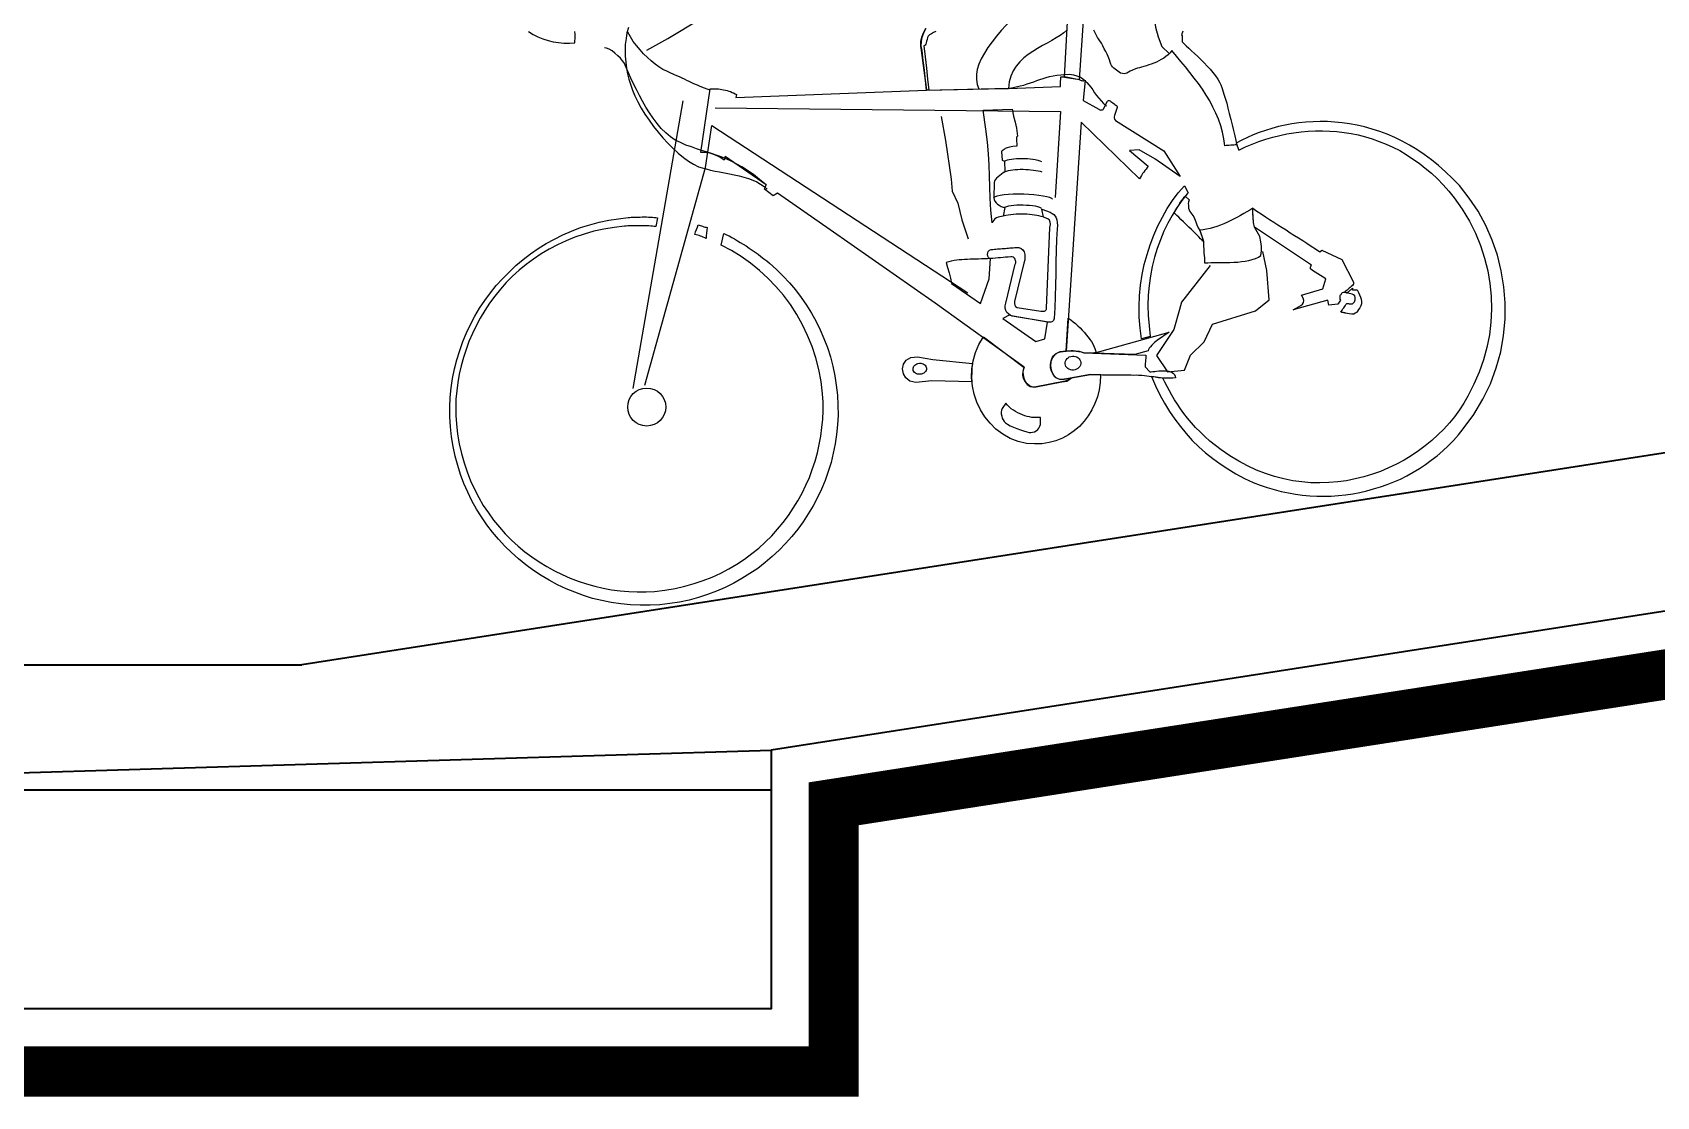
# Model space of a CAD drawing. Header units: millimetres. Extents: x 525387 to 527545, y 2235066 to 2235448.
# Drawn here: x 525760.048 to 525762.643, y 2235228.31 to 2235230.011 of the extents above; entities that cross this region are included whole.
import ezdxf

# ---------------------------------------------------------------- set-up
doc = ezdxf.new("R2010")
doc.units = ezdxf.units.MM
doc.layers.add('muebles', color=2, linetype='Continuous')
doc.layers.add('muro', color=5, linetype='Continuous', lineweight=35)

# ---------------------------------------------------------------- blocks, each defined once
blk = doc.blocks.new('ciclistas (2)')
for p, q in [((-6.4836, -4.5701), (-6.4271, -4.547)), ((-6.5197, -4.583), (-6.4836, -4.5701)), ((-6.4757, -4.6723), (-6.6263, -5.1141)), ((-6.4263, -4.6916), (-5.8821, -4.7835)), ((-6.4567, -4.7831), (-6.4361, -4.7182)), ((-6.4361, -4.7182), (-6.0739, -5.0465)), ((-6.0719, -4.7614), (-6.071, -4.8005)), ((-6.6066, -5.1117), (-6.4567, -4.7831)), ((-6.071, -4.8005), (-6.0718, -4.863)), ((-5.8821, -4.7835), (-5.9118, -4.918)), ((-6.0718, -4.863), (-6.0733, -4.8824)), ((-6.0733, -4.8824), (-6.067, -4.9024)), ((-6.067, -4.9024), (-6.0651, -4.9299)), ((-6.0651, -4.9299), (-6.0597, -4.9616)), ((-5.5961, -5.0864), (-5.5977, -5.0551)), ((-5.6844, -5.0642), (-5.739, -5.1147)), ((-5.5996, -5.1331), (-5.5961, -5.0864)), ((-5.7438, -5.1261), (-5.7578, -5.1563)), ((-5.739, -5.1147), (-5.7438, -5.1261)), ((-5.6241, -5.1468), (-5.5996, -5.1331)), ((-5.7578, -5.1563), (-5.7918, -5.1928)), ((-5.7129, -5.1831), (-5.6953, -5.1571)), ((-5.6953, -5.1571), (-5.6241, -5.1468)), ((-5.7377, -5.2008), (-5.7129, -5.1831)), ((-5.7918, -5.1928), (-5.7783, -5.2212)), ((-5.7511, -5.2232), (-5.7377, -5.2008)), ((-5.7783, -5.2212), (-5.7511, -5.2232))]:
    blk.add_line(p, q)
at = {"linetype": 'Continuous'}
for points in [[(-6.7019, -4.5243), (-6.6953, -4.5301), (-6.6885, -4.5349), (-6.6812, -4.5395), (-6.6733, -4.5432), (-6.6654, -4.5465), (-6.6572, -4.5492), (-6.6488, -4.5513), (-6.6402, -4.5527), (-6.6314, -4.5536), (-6.6298, -4.5444), (-6.6287, -4.5399), (-6.6289, -4.5356)], [(-5.6692, -4.6874), (-5.6718, -4.6925), (-5.6714, -4.6944), (-5.6714, -4.6968), (-5.6718, -4.6999), (-5.6729, -4.7041), (-5.6703, -4.7072), (-5.6672, -4.711), (-5.6637, -4.7154), (-5.66, -4.7202), (-5.656, -4.7253), (-5.6517, -4.7309), (-5.6475, -4.7365), (-5.6432, -4.7423), (-5.6393, -4.7484), (-5.6354, -4.7542), (-5.6318, -4.7602), (-5.6287, -4.766), (-5.6257, -4.7715), (-5.6237, -4.7767), (-5.6222, -4.7816), (-5.6213, -4.7859), (-5.6202, -4.793), (-5.6197, -4.7968), (-5.6191, -4.8017), (-5.6177, -4.8116), (-5.6169, -4.8201), (-5.6162, -4.829), (-5.6154, -4.8384), (-5.6147, -4.8476), (-5.6139, -4.8567), (-5.6132, -4.8654), (-5.6125, -4.8731), (-5.6121, -4.8801), (-5.6147, -4.8799), (-5.6171, -4.88), (-5.6195, -4.8796), (-5.6219, -4.8794), (-5.6243, -4.8792), (-5.6266, -4.8788), (-5.629, -4.8788), (-5.6314, -4.8787), (-5.6311, -4.8677), (-5.6317, -4.8566), (-5.6328, -4.846), (-5.6346, -4.8353), (-5.6372, -4.8248), (-5.6405, -4.8145), (-5.644, -4.8041), (-5.648, -4.794), (-5.6525, -4.7838), (-5.6575, -4.7739), (-5.6628, -4.7641), (-5.668, -4.7541), (-5.6738, -4.7444), (-5.6795, -4.7346), (-5.6853, -4.725), (-5.691, -4.7152), (-5.6943, -4.7183), (-5.6981, -4.7209), (-5.7019, -4.723), (-5.7059, -4.7251), (-5.7101, -4.7267), (-5.7143, -4.7283), (-5.7184, -4.7295), (-5.7228, -4.7306), (-5.727, -4.7315), (-5.7311, -4.7321), (-5.7352, -4.7328), (-5.7391, -4.7332), (-5.743, -4.7338), (-5.7466, -4.7341), (-5.7497, -4.7345), (-5.7529, -4.735), (-5.758, -4.7361), (-5.7619, -4.7372), (-5.7651, -4.7384), (-5.7676, -4.7394), (-5.7698, -4.74), (-5.7722, -4.7398), (-5.7748, -4.7391), (-5.778, -4.7377), (-5.7834, -4.7322), (-5.7869, -4.7286), (-5.7891, -4.7258), (-5.7901, -4.7236), (-5.7909, -4.7211), (-5.7914, -4.7182), (-5.7918, -4.7143), (-5.7931, -4.7085), (-5.7942, -4.7046), (-5.7958, -4.7001), (-5.7974, -4.6955), (-5.7989, -4.6905), (-5.8005, -4.6859), (-5.8021, -4.6817), (-5.8037, -4.6782), (-5.805, -4.6759), (-5.8076, -4.669), (-5.8091, -4.6636)], [(-5.6334, -4.4698), (-5.6406, -4.4827), (-5.6483, -4.4958), (-5.656, -4.5093), (-5.6638, -4.5231), (-5.6715, -4.5372), (-5.6789, -4.5515), (-5.686, -4.5663), (-5.6924, -4.5811), (-5.6981, -4.596), (-5.7028, -4.6115), (-5.7066, -4.6268), (-5.7095, -4.6424), (-5.7109, -4.6581), (-5.7109, -4.6739), (-5.7092, -4.6899), (-5.7059, -4.706), (-5.6959, -4.7197)], [(-6.5431, -4.543), (-6.5469, -4.5511), (-6.5497, -4.5598), (-6.5523, -4.5689), (-6.5539, -4.5781), (-6.5554, -4.5874), (-6.5561, -4.5969), (-6.5563, -4.6063), (-6.5563, -4.6156), (-6.5555, -4.6245), (-6.5542, -4.633), (-6.5526, -4.6425), (-6.5499, -4.6523), (-6.5469, -4.6626), (-6.5431, -4.6732), (-6.5387, -4.6838), (-6.5337, -4.6945), (-6.5283, -4.7052), (-6.5224, -4.7157), (-6.5162, -4.7258), (-6.5097, -4.7356), (-6.503, -4.745), (-6.496, -4.7537), (-6.4889, -4.7616), (-6.4818, -4.7689), (-6.4746, -4.775), (-6.4673, -4.7803), (-6.4618, -4.7831), (-6.4557, -4.7857), (-6.4492, -4.7884), (-6.4422, -4.7911), (-6.4353, -4.7937), (-6.4278, -4.7962), (-6.4203, -4.7989), (-6.4129, -4.8019), (-6.4056, -4.8048), (-6.3985, -4.808), (-6.3915, -4.8114), (-6.3851, -4.815), (-6.3791, -4.8188), (-6.3737, -4.8231), (-6.3688, -4.8278), (-6.3648, -4.8326)], [(-6.0883, -4.7166), (-6.0876, -4.7006), (-6.0871, -4.6846), (-6.0866, -4.6686), (-6.0861, -4.6526), (-6.0863, -4.6454), (-6.085, -4.6382), (-6.0824, -4.6315), (-6.0785, -4.6248), (-6.0737, -4.6185)], [(-5.8517, -4.6566), (-5.857, -4.6603), (-5.8635, -4.6634), (-5.8704, -4.6662), (-5.8779, -4.6692), (-5.886, -4.672), (-5.8941, -4.675), (-5.9025, -4.6782), (-5.9107, -4.6816), (-5.9189, -4.6853), (-5.9266, -4.6898), (-5.934, -4.695), (-5.9406, -4.7007), (-5.9467, -4.7074), (-5.9516, -4.7152), (-5.9556, -4.724), (-5.9583, -4.7341), (-6.0883, -4.7166)], [(-6.0878, -4.716), (-6.0873, -4.7002), (-6.0866, -4.6844), (-6.0859, -4.6686), (-6.0854, -4.6526), (-6.0856, -4.6454), (-6.0843, -4.6383), (-6.0819, -4.6315), (-6.078, -4.6249), (-6.0732, -4.6185)], [(-6.0591, -4.6258), (-6.0626, -4.627), (-6.0663, -4.6284), (-6.07, -4.6298), (-6.072, -4.6313), (-6.0736, -4.6336), (-6.0748, -4.6362), (-6.0759, -4.6387), (-6.0769, -4.6413), (-6.078, -4.6433), (-6.0793, -4.6449), (-6.0813, -4.6455), (-6.0821, -4.6634), (-6.083, -4.6813), (-6.0839, -4.6992), (-6.0847, -4.7171), (-6.0854, -4.7169), (-6.0861, -4.7166), (-6.0871, -4.716), (-6.0878, -4.716)], [(-6.4299, -4.6621), (-6.4342, -4.6598), (-6.4382, -4.6576), (-6.4421, -4.6554), (-6.4455, -4.6532), (-6.4487, -4.6513), (-6.4517, -4.6494), (-6.4549, -4.6472), (-6.4578, -4.6453), (-6.4608, -4.6432), (-6.464, -4.641), (-6.4674, -4.6386), (-6.4708, -4.6362), (-6.4747, -4.6337), (-6.4788, -4.631), (-6.4834, -4.6281), (-6.4884, -4.6248), (-6.4937, -4.6215), (-6.4991, -4.6175), (-6.5048, -4.6128), (-6.5101, -4.6073), (-6.5154, -4.6014), (-6.5207, -4.595), (-6.5257, -4.5882), (-6.5304, -4.5809), (-6.5349, -4.5734), (-6.5389, -4.5659), (-6.5423, -4.5579), (-6.5451, -4.55)], [(-6.3648, -4.8261), (-6.3741, -4.8156), (-6.3827, -4.8063), (-6.391, -4.7983), (-6.3991, -4.7912), (-6.407, -4.7848), (-6.4145, -4.7795), (-6.4218, -4.7746), (-6.4292, -4.7702), (-6.4365, -4.7663), (-6.4437, -4.7624), (-6.4511, -4.7587), (-6.4585, -4.7551), (-6.4659, -4.7514), (-6.4737, -4.7472), (-6.4817, -4.7428), (-6.49, -4.7376), (-6.4975, -4.7322), (-6.5042, -4.7257), (-6.5106, -4.7185), (-6.5165, -4.7104), (-6.5218, -4.7016), (-6.5268, -4.6924), (-6.5314, -4.6829), (-6.5355, -4.673), (-6.5392, -4.6629), (-6.5428, -4.6528), (-6.5461, -4.6427), (-6.5492, -4.6329), (-6.5518, -4.6234), (-6.5545, -4.6143), (-6.5567, -4.6055), (-6.559, -4.5977), (-6.5606, -4.5939), (-6.5634, -4.5894), (-6.5669, -4.5848), (-6.5709, -4.5802), (-6.5749, -4.5758), (-6.5792, -4.5724), (-6.5828, -4.57), (-6.5858, -4.569)], [(-5.8798, -4.5876), (-5.8861, -4.5917), (-5.8932, -4.5962), (-5.901, -4.6013), (-5.9093, -4.6069), (-5.9184, -4.613), (-5.9276, -4.6195), (-5.9369, -4.6262), (-5.9461, -4.6334), (-5.9555, -4.6408), (-5.9643, -4.6486), (-5.9728, -4.6563), (-5.9806, -4.6644), (-5.9876, -4.6722), (-5.994, -4.6804), (-5.9992, -4.6884), (-6.0031, -4.6965), (-6.0056, -4.7037), (-6.0069, -4.7118), (-6.0068, -4.7199), (-6.0055, -4.7274)], [(-5.8363, -4.5856), (-5.8346, -4.5821), (-5.8311, -4.5807), (-5.8271, -4.5808), (-5.8224, -4.5821), (-5.818, -4.5841), (-5.8141, -4.5866), (-5.8119, -4.5891), (-5.8113, -4.5913), (-5.8445, -4.7382), (-5.8673, -4.7297), (-5.8363, -4.5856)], [(-6.0883, -4.7164), (-6.0883, -4.7164), (-5.9656, -4.7331), (-5.9585, -4.7341), (-5.8761, -4.7442), (-5.8753, -4.7406), (-5.8745, -4.7364), (-5.8735, -4.7321), (-5.873, -4.7288), (-5.8706, -4.7292), (-5.8697, -4.7293), (-5.869, -4.7296), (-5.8673, -4.73), (-5.8444, -4.7377), (-5.8438, -4.7385), (-5.8429, -4.739), (-5.8419, -4.7395), (-5.8405, -4.7401), (-5.8394, -4.7405), (-5.8379, -4.7406), (-5.8367, -4.7404), (-5.8355, -4.7403), (-5.8434, -4.7716), (-5.8212, -4.7891), (-5.8203, -4.7898), (-5.8194, -4.7906), (-5.8185, -4.7912), (-5.8173, -4.7913), (-5.8164, -4.7913), (-5.8154, -4.7912), (-5.8144, -4.7908), (-5.8136, -4.7899), (-5.8051, -4.7788), (-5.8046, -4.7783), (-5.8038, -4.7779), (-5.8031, -4.778), (-5.8024, -4.7782), (-5.8013, -4.7791), (-5.8002, -4.7801), (-5.7988, -4.7814), (-5.7973, -4.783), (-5.7957, -4.7848), (-5.7944, -4.7861), (-5.793, -4.7871), (-5.7924, -4.7881), (-5.7917, -4.7889), (-5.7913, -4.7896), (-5.7914, -4.7904), (-5.7917, -4.7913), (-5.7978, -4.8033), (-5.7987, -4.8051), (-5.7991, -4.807), (-5.7988, -4.8092), (-5.7975, -4.8112), (-5.7287, -4.8716), (-5.7095, -4.9159), (-5.745, -4.8818), (-5.7677, -4.8638), (-5.7829, -4.8624), (-5.7573, -4.8917), (-5.7594, -4.8937), (-5.7614, -4.8957), (-5.7637, -4.8977), (-5.7658, -4.8999), (-5.7682, -4.9021), (-5.7703, -4.9046), (-5.7724, -4.9071), (-5.7742, -4.9096), (-5.852, -4.8057), (-5.9329, -5.1635), (-5.9432, -5.1629), (-5.951, -5.1652), (-5.9564, -5.1698), (-5.9597, -5.1758), (-5.9615, -5.1826), (-5.9615, -5.1893), (-5.9605, -5.1952), (-5.9584, -5.1996), (-5.9558, -5.2025), (-5.9531, -5.2046), (-5.9498, -5.206), (-5.9465, -5.2068), (-5.9432, -5.2073), (-5.9396, -5.2073), (-5.9362, -5.2073), (-5.9326, -5.2073), (-5.9334, -5.208), (-5.9344, -5.2087), (-5.9354, -5.2093), (-5.9364, -5.2097), (-5.9376, -5.2098), (-5.9389, -5.2102), (-5.9405, -5.2103), (-5.9422, -5.2105), (-5.992, -5.2125), (-5.996, -5.2112), (-5.9999, -5.209), (-6.003, -5.2054), (-6.0055, -5.2011), (-6.0071, -5.196), (-6.0074, -5.1904), (-6.0062, -5.1843), (-6.0035, -5.178), (-6.1278, -5.055), (-6.2755, -4.9127), (-6.349, -4.8415), (-6.3569, -4.8447), (-6.3689, -4.8321), (-6.365, -4.8259), (-6.4227, -4.7705), (-6.4251, -4.7763), (-6.4284, -4.7729), (-6.4322, -4.7698), (-6.4368, -4.7668), (-6.4414, -4.764), (-6.4463, -4.7617), (-6.4509, -4.76), (-6.4556, -4.7589), (-6.4599, -4.7583), (-6.4297, -4.6599), (-6.4271, -4.6604), (-6.4245, -4.6608), (-6.4219, -4.6612), (-6.4193, -4.6617), (-6.4165, -4.6624), (-6.4139, -4.6633), (-6.4111, -4.664), (-6.4085, -4.6649), (-6.4057, -4.666), (-6.4031, -4.667), (-6.4006, -4.6684), (-6.3981, -4.6695), (-6.3958, -4.6711), (-6.3935, -4.6725), (-6.3912, -4.6741), (-6.3892, -4.6759), (-6.3912, -4.6803), (-6.0883, -4.7164), (-6.0883, -4.7164)], [(-5.9611, -4.7339), (-5.9535, -4.734), (-5.9462, -4.7336), (-5.9395, -4.7331), (-5.9335, -4.7326), (-5.9276, -4.7316), (-5.9221, -4.7309), (-5.9167, -4.7298), (-5.9116, -4.7288), (-5.9065, -4.7277), (-5.9014, -4.7269), (-5.8961, -4.7261), (-5.8905, -4.7256), (-5.885, -4.7253), (-5.8787, -4.7253), (-5.8723, -4.7255), (-5.8654, -4.726), (-5.8585, -4.727), (-5.8526, -4.7289), (-5.8475, -4.731), (-5.8432, -4.7337), (-5.8393, -4.7369), (-5.836, -4.7405), (-5.8332, -4.7443), (-5.8306, -4.7483), (-5.8281, -4.7528), (-5.8258, -4.7575), (-5.8235, -4.7623), (-5.821, -4.767), (-5.8185, -4.772), (-5.8155, -4.7768), (-5.812, -4.7816), (-5.8081, -4.7865)], [(-5.9577, -4.7675), (-5.9576, -4.7792), (-5.9564, -4.7889), (-5.9557, -4.799), (-5.956, -4.8117), (-5.9582, -4.8132), (-5.9582, -4.8159), (-5.9598, -4.8275), (-5.9662, -4.827), (-5.9713, -4.8271), (-5.9754, -4.8275), (-5.9786, -4.8282), (-5.9808, -4.8293), (-5.9825, -4.8301), (-5.9841, -4.8312), (-5.9851, -4.8321), (-5.9866, -4.8456), (-5.9827, -4.8478), (-5.9851, -4.8647), (-5.9879, -4.8661), (-5.9909, -4.8678), (-5.9941, -4.8693), (-5.9969, -4.871), (-5.9997, -4.8729), (-6.002, -4.8746), (-6.0036, -4.8767), (-6.0045, -4.879), (-6.0089, -4.9034), (-6.0089, -4.906), (-6.0081, -4.9087), (-6.0067, -4.9115), (-6.0047, -4.914), (-6.0022, -4.9163), (-5.9995, -4.9185), (-5.9968, -4.9201), (-5.9942, -4.9213), (-5.9988, -4.9346), (-6.0017, -4.9344), (-6.0043, -4.9344), (-6.0072, -4.9347), (-6.0099, -4.9354), (-6.0124, -4.9367), (-6.0147, -4.9382), (-6.0165, -4.94), (-6.0181, -4.9422), (-6.0165, -4.9217), (-6.0146, -4.9027), (-6.0126, -4.8849), (-6.0103, -4.8675), (-6.008, -4.8502), (-6.0062, -4.8324), (-6.0048, -4.8135), (-6.0042, -4.793), (-6.004, -4.7621), (-5.9577, -4.7675)], [(-6.4441, -4.8918), (-6.4402, -4.8945), (-6.4364, -4.8972), (-6.4325, -4.9001), (-6.4284, -4.9033), (-6.4244, -4.9068), (-6.4203, -4.9102), (-6.416, -4.9136), (-6.4117, -4.9173), (-6.4077, -4.9212), (-6.4035, -4.9251), (-6.3994, -4.929), (-6.3952, -4.9332), (-6.3912, -4.9373), (-6.3872, -4.9417), (-6.3832, -4.9461), (-6.3795, -4.9504), (-6.3701, -4.9619), (-6.3611, -4.9739), (-6.3529, -4.9862), (-6.345, -4.999), (-6.3381, -5.0123), (-6.3315, -5.0257), (-6.3256, -5.0396), (-6.3204, -5.0539), (-6.316, -5.0684), (-6.3123, -5.083), (-6.3091, -5.0979), (-6.3067, -5.1132), (-6.3052, -5.1286), (-6.3045, -5.1443), (-6.3045, -5.1598), (-6.3052, -5.1758), (-6.3068, -5.1915), (-6.3092, -5.2072), (-6.3123, -5.2225), (-6.3163, -5.2373), (-6.3208, -5.2521), (-6.3262, -5.2663), (-6.332, -5.2803), (-6.3388, -5.2939), (-6.346, -5.3072), (-6.3537, -5.3201), (-6.3623, -5.3324), (-6.3714, -5.3444), (-6.3809, -5.3559), (-6.391, -5.3669), (-6.4014, -5.3774), (-6.4125, -5.3873), (-6.4242, -5.397), (-6.4362, -5.4059), (-6.4485, -5.4141), (-6.4614, -5.422), (-6.4744, -5.4292), (-6.488, -5.4356), (-6.5019, -5.4415), (-6.516, -5.4466), (-6.5305, -5.4513), (-6.5451, -5.455), (-6.56, -5.4582), (-6.5753, -5.4604), (-6.5905, -5.4621), (-6.6061, -5.4628), (-6.622, -5.4628), (-6.6377, -5.4621), (-6.6534, -5.4605), (-6.6691, -5.4581), (-6.6844, -5.455), (-6.6995, -5.451), (-6.714, -5.4465), (-6.7284, -5.4411), (-6.7424, -5.4353), (-6.756, -5.4285), (-6.7691, -5.4213), (-6.7819, -5.4134), (-6.7945, -5.405), (-6.8063, -5.3959), (-6.8178, -5.3862), (-6.8288, -5.3763), (-6.8395, -5.3656), (-6.8494, -5.3543), (-6.8588, -5.3428), (-6.8678, -5.3309), (-6.8762, -5.3185), (-6.8838, -5.3057), (-6.891, -5.2925), (-6.8974, -5.279), (-6.9033, -5.2652), (-6.9085, -5.2509), (-6.9131, -5.2364), (-6.9168, -5.2217), (-6.92, -5.2068), (-6.9222, -5.1916), (-6.9239, -5.1763), (-6.9247, -5.1607), (-6.9247, -5.1449), (-6.924, -5.1291), (-6.9223, -5.1132), (-6.9199, -5.0978), (-6.9168, -5.0824), (-6.9128, -5.0674), (-6.9084, -5.0529), (-6.903, -5.0384), (-6.8971, -5.0245), (-6.8903, -5.0108), (-6.8831, -4.9975), (-6.8752, -4.9847), (-6.8668, -4.9723), (-6.8578, -4.9603), (-6.8483, -4.9488), (-6.8381, -4.9378), (-6.8275, -4.9274), (-6.8164, -4.9174), (-6.8049, -4.908), (-6.7927, -4.8991), (-6.7803, -4.8907), (-6.7675, -4.883), (-6.7545, -4.8758), (-6.7408, -4.8692), (-6.727, -4.8635), (-6.7129, -4.8583), (-6.6984, -4.8537), (-6.6838, -4.85), (-6.6687, -4.8468), (-6.6536, -4.8446), (-6.6382, -4.8429), (-6.6225, -4.8422), (-6.6067, -4.8422), (-6.591, -4.8429), (-6.5888, -4.843), (-6.5864, -4.8432), (-6.5838, -4.8436), (-6.5812, -4.8438), (-6.5781, -4.8443), (-6.575, -4.8446), (-6.5719, -4.845), (-6.5686, -4.8455), (-6.5655, -4.846), (-6.5622, -4.8465), (-6.5589, -4.8472), (-6.5558, -4.8477), (-6.5528, -4.8484), (-6.5499, -4.8491), (-6.5474, -4.8498), (-6.5448, -4.8504), (-6.5499, -4.864), (-6.5522, -4.8633), (-6.5548, -4.8626), (-6.5574, -4.8619), (-6.5604, -4.8612), (-6.5638, -4.8607), (-6.5671, -4.86), (-6.5704, -4.8593), (-6.5739, -4.8588), (-6.5775, -4.8583), (-6.5808, -4.8578), (-6.5844, -4.8573), (-6.5874, -4.8568), (-6.5908, -4.8563), (-6.5936, -4.8561), (-6.5965, -4.8559), (-6.5989, -4.8557), (-6.6158, -4.8549), (-6.6324, -4.8551), (-6.6485, -4.856), (-6.6645, -4.8579), (-6.68, -4.8606), (-6.6949, -4.864), (-6.7096, -4.8682), (-6.7239, -4.8729), (-6.7377, -4.8785), (-6.7509, -4.8847), (-6.7639, -4.8914), (-6.7764, -4.8989), (-6.7883, -4.9066), (-6.7997, -4.9151), (-6.8107, -4.9241), (-6.8212, -4.9336), (-6.8313, -4.9434), (-6.8407, -4.9537), (-6.8497, -4.9645), (-6.8582, -4.9756), (-6.866, -4.987), (-6.8734, -4.9987), (-6.88, -5.0107), (-6.8862, -5.0226), (-6.8919, -5.0352), (-6.897, -5.0477), (-6.9013, -5.0606), (-6.9051, -5.0735), (-6.9083, -5.0864), (-6.9107, -5.0994), (-6.9126, -5.1125), (-6.9139, -5.1256), (-6.9146, -5.142), (-6.9144, -5.1581), (-6.9134, -5.1738), (-6.9115, -5.1893), (-6.909, -5.2043), (-6.9058, -5.2192), (-6.9016, -5.2334), (-6.8969, -5.2474), (-6.8918, -5.2612), (-6.8856, -5.2744), (-6.8791, -5.2871), (-6.8719, -5.2997), (-6.8641, -5.3115), (-6.8557, -5.3232), (-6.8469, -5.3341), (-6.8376, -5.3447), (-6.8279, -5.3548), (-6.8176, -5.3644), (-6.807, -5.3736), (-6.7959, -5.3821), (-6.7845, -5.3902), (-6.7729, -5.3977), (-6.7609, -5.4046), (-6.7487, -5.4108), (-6.7359, -5.4166), (-6.7231, -5.4219), (-6.7103, -5.4264), (-6.6972, -5.4303), (-6.6838, -5.4337), (-6.6703, -5.4364), (-6.6565, -5.4384), (-6.643, -5.4397), (-6.6262, -5.4402), (-6.6099, -5.4403), (-6.594, -5.4391), (-6.5786, -5.4374), (-6.5633, -5.4347), (-6.5484, -5.4315), (-6.5339, -5.4273), (-6.5199, -5.4226), (-6.5061, -5.4172), (-6.4929, -5.4112), (-6.4799, -5.4045), (-6.4677, -5.3973), (-6.4558, -5.3896), (-6.4441, -5.3811), (-6.4332, -5.3723), (-6.4226, -5.3631), (-6.4126, -5.3533), (-6.4031, -5.343), (-6.394, -5.3324), (-6.3854, -5.3213), (-6.3777, -5.3101), (-6.3701, -5.2985), (-6.3634, -5.2865), (-6.357, -5.2743), (-6.3512, -5.2618), (-6.3462, -5.249), (-6.3416, -5.2361), (-6.3378, -5.223), (-6.3344, -5.2098), (-6.3317, -5.1966), (-6.3297, -5.1833), (-6.3282, -5.1698), (-6.3274, -5.15), (-6.3279, -5.1305), (-6.3298, -5.1112), (-6.3329, -5.0923), (-6.3373, -5.0737), (-6.3426, -5.0556), (-6.3492, -5.038), (-6.3568, -5.0209), (-6.3656, -5.0044), (-6.3752, -4.9886), (-6.3858, -4.9734), (-6.3972, -4.9592), (-6.4096, -4.9455), (-6.4227, -4.9325), (-6.4364, -4.9207), (-6.451, -4.9098), (-6.4441, -4.8918)], [(-5.9827, -4.8478), (-5.9805, -4.847), (-5.978, -4.8465), (-5.9749, -4.8463), (-5.9713, -4.8463), (-5.9675, -4.8463), (-5.9634, -4.8466), (-5.9591, -4.8472), (-5.9549, -4.8478), (-5.9504, -4.8486), (-5.9461, -4.8494), (-5.9417, -4.8507), (-5.9377, -4.8517), (-5.9339, -4.8532), (-5.9302, -4.8547), (-5.9272, -4.8561), (-5.9245, -4.8577)], [(-6.4899, -4.8862), (-6.4882, -4.8825), (-6.4863, -4.8788), (-6.4843, -4.8754), (-6.4826, -4.8719), (-6.481, -4.8727), (-6.4792, -4.8736), (-6.4775, -4.8744), (-6.4757, -4.8753), (-6.4741, -4.8762), (-6.4722, -4.877), (-6.4706, -4.8776), (-6.4687, -4.8785), (-6.47, -4.8827), (-6.4711, -4.8869), (-6.4723, -4.8911), (-6.4734, -4.8954), (-6.4754, -4.894), (-6.4775, -4.8927), (-6.4795, -4.8913), (-6.4816, -4.8902), (-6.4837, -4.8891), (-6.4858, -4.8882), (-6.4879, -4.8871), (-6.4899, -4.8862)], [(-5.9849, -4.8647), (-5.9822, -4.8642), (-5.9791, -4.8637), (-5.9757, -4.8637), (-5.9721, -4.8637), (-5.9683, -4.8638), (-5.9642, -4.8641), (-5.96, -4.8646), (-5.9557, -4.8654), (-5.9515, -4.8662), (-5.9474, -4.867), (-5.9435, -4.868), (-5.9395, -4.8691), (-5.936, -4.8703), (-5.9324, -4.8715), (-5.9294, -4.8727), (-5.9269, -4.8741)], [(-5.6126, -4.8775), (-5.6101, -4.8889), (-5.5989, -4.8857), (-5.5876, -4.8829), (-5.5764, -4.8804), (-5.565, -4.8786), (-5.5536, -4.8771), (-5.542, -4.8761), (-5.5305, -4.8755), (-5.519, -4.8754), (-5.5075, -4.8756), (-5.496, -4.8764), (-5.4846, -4.8778), (-5.4732, -4.8793), (-5.4619, -4.8816), (-5.4508, -4.8842), (-5.4398, -4.8874), (-5.4288, -4.8909), (-5.4179, -4.895), (-5.4072, -4.8997), (-5.3968, -4.9048), (-5.3864, -4.9104), (-5.3763, -4.9164), (-5.3663, -4.9231), (-5.3565, -4.9301), (-5.3473, -4.9378), (-5.3381, -4.9461), (-5.3291, -4.9547), (-5.3205, -4.964), (-5.3121, -4.9737), (-5.304, -4.9839), (-5.2964, -4.9948), (-5.2891, -5.0062), (-5.2821, -5.0182), (-5.2724, -5.0384), (-5.2641, -5.0589), (-5.2575, -5.0795), (-5.2526, -5.1003), (-5.2494, -5.1211), (-5.2474, -5.1419), (-5.2472, -5.1625), (-5.2483, -5.183), (-5.2511, -5.2034), (-5.2554, -5.2235), (-5.261, -5.2432), (-5.2682, -5.2626), (-5.2766, -5.2814), (-5.2866, -5.2998), (-5.2978, -5.3176), (-5.3106, -5.3349), (-5.3186, -5.3448), (-5.3272, -5.3545), (-5.3363, -5.3639), (-5.346, -5.3725), (-5.3563, -5.3808), (-5.3672, -5.3886), (-5.3783, -5.3959), (-5.39, -5.4027), (-5.402, -5.409), (-5.4145, -5.4148), (-5.4271, -5.4201), (-5.4401, -5.4246), (-5.4536, -5.4284), (-5.467, -5.4317), (-5.4806, -5.4342), (-5.4947, -5.436), (-5.5087, -5.4374), (-5.5229, -5.438), (-5.537, -5.4376), (-5.5513, -5.4366), (-5.5655, -5.4348), (-5.5797, -5.4323), (-5.5939, -5.4288), (-5.6079, -5.4246), (-5.6217, -5.4195), (-5.6356, -5.4134), (-5.649, -5.4066), (-5.6626, -5.3989), (-5.6755, -5.39), (-5.6882, -5.3804), (-5.7009, -5.3696), (-5.7129, -5.3579), (-5.7212, -5.3497), (-5.7287, -5.3412), (-5.7357, -5.3327), (-5.742, -5.3243), (-5.7479, -5.316), (-5.7532, -5.3077), (-5.7584, -5.2994), (-5.7628, -5.2911), (-5.767, -5.2831), (-5.7707, -5.275), (-5.7742, -5.2673), (-5.7772, -5.2594), (-5.78, -5.252), (-5.7825, -5.2446), (-5.7851, -5.2372), (-5.7872, -5.2303), (-5.8048, -5.2249), (-5.8007, -5.2406), (-5.7961, -5.2558), (-5.7907, -5.2703), (-5.785, -5.2844), (-5.7786, -5.2981), (-5.7717, -5.3111), (-5.7643, -5.3236), (-5.7563, -5.3357), (-5.7476, -5.3474), (-5.7386, -5.3586), (-5.7287, -5.3695), (-5.7184, -5.3798), (-5.7074, -5.3898), (-5.6959, -5.3995), (-5.6837, -5.4088), (-5.6709, -5.4177), (-5.6606, -5.4235), (-5.6502, -5.4291), (-5.6396, -5.434), (-5.6289, -5.4386), (-5.6179, -5.4428), (-5.6069, -5.4465), (-5.5959, -5.4497), (-5.5846, -5.4525), (-5.5736, -5.455), (-5.5622, -5.4568), (-5.5508, -5.4584), (-5.5394, -5.4593), (-5.5279, -5.4599), (-5.5164, -5.4601), (-5.5051, -5.4599), (-5.4935, -5.4591), (-5.4822, -5.4578), (-5.471, -5.4563), (-5.4596, -5.4543), (-5.4486, -5.4517), (-5.4374, -5.4488), (-5.4266, -5.4453), (-5.4157, -5.4413), (-5.4049, -5.4371), (-5.3944, -5.4321), (-5.384, -5.4269), (-5.3737, -5.4212), (-5.3636, -5.415), (-5.3538, -5.4083), (-5.3441, -5.4011), (-5.3349, -5.3934), (-5.3257, -5.3855), (-5.3052, -5.3652), (-5.2873, -5.3436), (-5.2717, -5.3208), (-5.2584, -5.2973), (-5.2474, -5.273), (-5.2388, -5.248), (-5.2324, -5.2226), (-5.228, -5.1968), (-5.2261, -5.1711), (-5.2263, -5.1451), (-5.2284, -5.1196), (-5.233, -5.0943), (-5.2393, -5.0696), (-5.248, -5.0455), (-5.2585, -5.0224), (-5.2709, -5.0001), (-5.28, -4.9872), (-5.2892, -4.9748), (-5.2988, -4.9632), (-5.3086, -4.9524), (-5.3188, -4.9423), (-5.3291, -4.9327), (-5.3395, -4.924), (-5.3504, -4.9157), (-5.3611, -4.9082), (-5.3721, -4.9011), (-5.3833, -4.8948), (-5.3946, -4.8891), (-5.406, -4.8839), (-5.4174, -4.8792), (-5.4288, -4.8753), (-5.4403, -4.8718), (-5.4518, -4.8687), (-5.4634, -4.8662), (-5.4748, -4.8644), (-5.4861, -4.8628), (-5.4976, -4.8617), (-5.5088, -4.8611), (-5.52, -4.8609), (-5.5311, -4.8613), (-5.5419, -4.8619), (-5.5528, -4.863), (-5.5632, -4.8646), (-5.5737, -4.8665), (-5.5837, -4.8686), (-5.5937, -4.8712), (-5.6033, -4.8743), (-5.6126, -4.8775)], [(-6.0094, -4.9036), (-6.0071, -4.9018), (-6.0032, -4.9009), (-5.9981, -4.9004), (-5.9919, -4.9003), (-5.9848, -4.9009), (-5.9772, -4.9017), (-5.9691, -4.903), (-5.9608, -4.9044), (-5.9526, -4.9062), (-5.9448, -4.908), (-5.9375, -4.9102), (-5.9307, -4.9122), (-5.9251, -4.9143), (-5.921, -4.9162), (-5.918, -4.9182), (-5.9167, -4.9199)], [(-5.9942, -4.9215), (-5.9927, -4.9204), (-5.9905, -4.9199), (-5.9874, -4.9194), (-5.9835, -4.9194), (-5.9792, -4.9198), (-5.9745, -4.9201), (-5.9695, -4.9207), (-5.9645, -4.9216), (-5.9593, -4.9227), (-5.9546, -4.9238), (-5.9499, -4.9251), (-5.9459, -4.9263), (-5.9422, -4.9278), (-5.9394, -4.9292), (-5.9374, -4.9306), (-5.9363, -4.9321)], [(-6.026, -4.9841), (-6.0234, -4.9843), (-6.021, -4.9844), (-6.0184, -4.9846), (-6.016, -4.9848), (-6.0134, -4.985), (-6.011, -4.9852), (-6.0084, -4.9854), (-6.006, -4.9856), (-6.0034, -4.9858), (-6.001, -4.9859), (-5.9984, -4.9861), (-5.996, -4.9863), (-5.9934, -4.9865), (-5.9908, -4.9867), (-5.9884, -4.9869), (-5.9858, -4.9871), (-5.9817, -4.9879), (-5.9785, -4.9898), (-5.9761, -4.9926), (-5.9747, -4.9961), (-5.9743, -5.0002), (-5.9746, -5.0045), (-5.9757, -5.009), (-5.9779, -5.0136), (-6.0023, -5.0722), (-6.003, -5.075), (-6.0027, -5.0779), (-6.0017, -5.0801), (-5.9996, -5.0819), (-5.9631, -5.0936), (-5.961, -5.0942), (-5.9591, -5.0946), (-5.9575, -5.0947), (-5.9562, -5.0943), (-5.955, -5.0937), (-5.9542, -5.0928), (-5.9537, -5.0919), (-5.9533, -5.0905), (-5.9279, -4.9641), (-5.9264, -4.9595), (-5.9259, -4.9557), (-5.9266, -4.9525), (-5.9288, -4.9499), (-5.9355, -4.9463), (-5.9359, -4.9333), (-5.9235, -4.9398), (-5.9208, -4.9422), (-5.9185, -4.9445), (-5.9168, -4.9472), (-5.9156, -4.9502), (-5.9149, -4.9539), (-5.915, -4.9579), (-5.9156, -4.9627), (-5.9167, -4.9681), (-5.9204, -4.9846), (-5.9236, -5.0021), (-5.9269, -5.0201), (-5.9302, -5.0383), (-5.9335, -5.0565), (-5.9367, -5.0745), (-5.9402, -5.0919), (-5.9439, -5.1087), (-5.9447, -5.1105), (-5.9456, -5.1119), (-5.9471, -5.113), (-5.9486, -5.1136), (-5.9503, -5.1137), (-5.9524, -5.1136), (-5.9545, -5.1132), (-5.9569, -5.1123), (-6.0067, -5.0956), (-6.0097, -5.0944), (-6.0124, -5.0925), (-6.0149, -5.0901), (-6.0171, -5.0873), (-6.0182, -5.0839), (-6.0187, -5.0803), (-6.0182, -5.0765), (-6.0162, -5.0723), (-5.9916, -5.013), (-5.9907, -5.0114), (-5.9903, -5.0093), (-5.9902, -5.0074), (-5.9905, -5.0052), (-5.9916, -5.0034), (-5.9929, -5.0019), (-5.9947, -5.0008), (-5.9971, -5.0006), (-6.0012, -5.0003), (-6.0052, -5), (-6.0093, -4.9997), (-6.0133, -4.9994), (-6.0174, -4.9991), (-6.0214, -4.9988), (-6.0255, -4.9985), (-6.0295, -4.9982), (-6.0311, -4.9976), (-6.0322, -4.9958), (-6.0328, -4.9936), (-6.033, -4.991), (-6.0324, -4.9886), (-6.0313, -4.9863), (-6.029, -4.9848), (-6.026, -4.9841)], [(-5.9361, -4.9455), (-5.9389, -4.9444), (-5.9422, -4.9429), (-5.9454, -4.9417), (-5.9492, -4.9407), (-5.9529, -4.9395), (-5.9569, -4.9385), (-5.9609, -4.9374), (-5.9652, -4.9366), (-5.9694, -4.9358), (-5.9737, -4.9353), (-5.978, -4.9347), (-5.9823, -4.9344), (-5.9866, -4.9341), (-5.9906, -4.9342), (-5.9947, -4.9342), (-5.9986, -4.9346)], [(-5.7052, -4.9316), (-5.7011, -4.9439), (-5.7028, -4.945), (-5.7129, -4.9545), (-5.7225, -4.9646), (-5.7317, -4.9754), (-5.7405, -4.9867), (-5.7488, -4.9985), (-5.7565, -5.0109), (-5.7637, -5.0238), (-5.7702, -5.0372), (-5.776, -5.0511), (-5.7812, -5.0656), (-5.7859, -5.0803), (-5.7897, -5.0956), (-5.7926, -5.1115), (-5.7948, -5.1276), (-5.796, -5.1441), (-5.7966, -5.161), (-5.8111, -5.1628), (-5.8107, -5.1454), (-5.8092, -5.128), (-5.8069, -5.1109), (-5.8035, -5.0941), (-5.7991, -5.0777), (-5.7941, -5.0615), (-5.7881, -5.0459), (-5.7812, -5.0308), (-5.7739, -5.0163), (-5.7656, -5.002), (-5.7569, -4.9886), (-5.7476, -4.9758), (-5.7378, -4.9636), (-5.7274, -4.9522), (-5.7165, -4.9415), (-5.7052, -4.9316)], [(-5.6891, -5.0241), (-5.6896, -5.0236), (-5.6909, -5.0218), (-5.6929, -5.0193), (-5.6952, -5.016), (-5.6983, -5.0119), (-5.7016, -5.0076), (-5.705, -5.0028), (-5.7085, -4.998), (-5.7122, -4.9931), (-5.7157, -4.9883), (-5.719, -4.984), (-5.722, -4.9799), (-5.7244, -4.9766), (-5.7264, -4.9741), (-5.7277, -4.9723), (-5.7281, -4.9718), (-5.7257, -4.9689), (-5.7228, -4.9653), (-5.7197, -4.9619), (-5.7165, -4.9583), (-5.7134, -4.9549), (-5.7106, -4.952), (-5.7082, -4.9498), (-5.7064, -4.9483), (-5.701, -4.9552), (-5.7026, -4.9581), (-5.7036, -4.961), (-5.7037, -4.9633), (-5.7039, -4.9652), (-5.7041, -4.9681), (-5.7036, -4.971), (-5.7028, -4.9735), (-5.7018, -4.976), (-5.7005, -4.9782), (-5.6993, -4.9807), (-5.698, -4.9832), (-5.6973, -4.9859), (-5.6963, -4.9915), (-5.6955, -4.9966), (-5.6941, -5.0015), (-5.6921, -5.0062), (-5.6891, -5.0241)], [(-6.1003, -4.9931), (-6.0995, -5.0015), (-6.0983, -5.0105), (-6.0973, -5.0194), (-6.0972, -5.0278), (-6.0565, -5.0666), (-6.0365, -5.0298), (-6.0295, -4.9979), (-6.0343, -4.9976), (-6.039, -4.9972), (-6.0438, -4.9966), (-6.0485, -4.996), (-6.053, -4.9954), (-6.0576, -4.9949), (-6.0618, -4.9943), (-6.0661, -4.9937), (-6.0706, -4.9932), (-6.0749, -4.9928), (-6.0792, -4.9925), (-6.0832, -4.9922), (-6.0875, -4.9921), (-6.0919, -4.9923), (-6.096, -4.9927), (-6.1003, -4.9931)], [(-5.6891, -5.0241), (-5.6899, -5.0315), (-5.6904, -5.0372), (-5.6911, -5.0429), (-5.6916, -5.0503), (-5.6925, -5.0586), (-5.6875, -5.059), (-5.6822, -5.0597), (-5.6766, -5.0606), (-5.6706, -5.0615), (-5.6647, -5.0624), (-5.6585, -5.0631), (-5.6524, -5.0641), (-5.646, -5.0648), (-5.6398, -5.0655), (-5.6338, -5.0657), (-5.6278, -5.0659), (-5.622, -5.0656), (-5.6165, -5.0651), (-5.6112, -5.0643), (-5.6062, -5.0628), (-5.6018, -5.0609), (-5.5996, -5.0537), (-5.5986, -5.0468), (-5.5985, -5.0396), (-5.599, -5.0307), (-5.605, -5.0144), (-5.6052, -5.007), (-5.6045, -4.9982), (-5.6036, -4.9901), (-5.603, -4.9844), (-5.6079, -4.9864), (-5.6131, -4.9886), (-5.6185, -4.9906), (-5.624, -4.9926), (-5.6294, -4.9948), (-5.635, -4.9966), (-5.6407, -4.9983), (-5.6463, -5), (-5.6522, -5.0015), (-5.6581, -5.0028), (-5.6639, -5.004), (-5.6695, -5.0048), (-5.6753, -5.0055), (-5.6811, -5.0058), (-5.6866, -5.0059), (-5.6921, -5.0057), (-5.6891, -5.0241)], [(-5.5123, -5.1293), (-5.5054, -5.1142), (-5.524, -5.0977), (-5.5269, -5.0942), (-5.5268, -5.0932), (-5.5262, -5.0918), (-5.5254, -5.0902), (-5.5243, -5.0888), (-5.605, -5.0147), (-5.6052, -5.007), (-5.6046, -4.9994), (-5.604, -4.9917), (-5.603, -4.9844), (-5.5969, -4.9899), (-5.5909, -4.9954), (-5.5848, -5.0008), (-5.579, -5.0061), (-5.5731, -5.0113), (-5.5673, -5.0166), (-5.5614, -5.0218), (-5.5556, -5.027), (-5.5498, -5.0323), (-5.5439, -5.0375), (-5.5381, -5.0427), (-5.532, -5.048), (-5.5262, -5.0532), (-5.5201, -5.0587), (-5.5141, -5.0642), (-5.5078, -5.0697), (-5.5045, -5.068), (-5.4751, -5.0875), (-5.4622, -5.1261), (-5.4625, -5.1271), (-5.4628, -5.128), (-5.4629, -5.1292), (-5.4632, -5.1301), (-5.4649, -5.1312), (-5.467, -5.1325), (-5.4687, -5.1336), (-5.4707, -5.1348), (-5.4725, -5.1359), (-5.4745, -5.1372), (-5.4763, -5.1383), (-5.4783, -5.1395), (-5.4776, -5.1401), (-5.4767, -5.1406), (-5.476, -5.1412), (-5.4753, -5.1417), (-5.4741, -5.1408), (-5.4728, -5.1402), (-5.4716, -5.1393), (-5.4703, -5.1385), (-5.469, -5.1376), (-5.4678, -5.137), (-5.4665, -5.1361), (-5.4653, -5.1355), (-5.4656, -5.1362), (-5.4656, -5.1367), (-5.4657, -5.1374), (-5.4657, -5.1381), (-5.4647, -5.1382), (-5.4638, -5.1385), (-5.4631, -5.1385), (-5.4622, -5.1386), (-5.4612, -5.1389), (-5.4603, -5.139), (-5.4596, -5.1393), (-5.4586, -5.1394), (-5.4572, -5.1435), (-5.4559, -5.1475), (-5.455, -5.1514), (-5.4545, -5.1552), (-5.4546, -5.1588), (-5.4551, -5.1622), (-5.4565, -5.1654), (-5.4589, -5.1681), (-5.4612, -5.1706), (-5.4633, -5.1728), (-5.4653, -5.1746), (-5.4674, -5.1758), (-5.4698, -5.1766), (-5.4729, -5.1764), (-5.4769, -5.1754), (-5.482, -5.1733), (-5.483, -5.173), (-5.4839, -5.1727), (-5.4851, -5.1723), (-5.486, -5.1718), (-5.4869, -5.1715), (-5.4881, -5.1712), (-5.489, -5.1708), (-5.49, -5.1705), (-5.4887, -5.169), (-5.4871, -5.1674), (-5.4858, -5.1658), (-5.4842, -5.1643), (-5.4829, -5.1627), (-5.4814, -5.1614), (-5.4798, -5.1598), (-5.4783, -5.1582), (-5.4771, -5.1586), (-5.4761, -5.1586), (-5.4754, -5.1589), (-5.4745, -5.1593), (-5.4738, -5.1593), (-5.4728, -5.1596), (-5.4721, -5.1597), (-5.4712, -5.1597), (-5.4695, -5.1599), (-5.468, -5.1595), (-5.4668, -5.1586), (-5.4657, -5.1575), (-5.4649, -5.1559), (-5.4641, -5.1543), (-5.4637, -5.1524), (-5.4633, -5.1507), (-5.4638, -5.1483), (-5.4654, -5.1465), (-5.4672, -5.1449), (-5.4695, -5.1438), (-5.4718, -5.1429), (-5.4744, -5.1422), (-5.477, -5.1413), (-5.4791, -5.1402), (-5.4802, -5.1399), (-5.4814, -5.14), (-5.4827, -5.1404), (-5.4839, -5.141), (-5.4849, -5.1419), (-5.4857, -5.1428), (-5.4865, -5.1437), (-5.4871, -5.1446), (-5.4877, -5.1465), (-5.4878, -5.1482), (-5.4879, -5.1498), (-5.4873, -5.1516), (-5.4886, -5.1529), (-5.4899, -5.1542), (-5.4912, -5.1556), (-5.4926, -5.1572), (-5.5071, -5.1561), (-5.5072, -5.1481), (-5.5645, -5.1548), (-5.5596, -5.1531), (-5.5552, -5.1515), (-5.5515, -5.1498), (-5.5484, -5.1481), (-5.5464, -5.1459), (-5.5454, -5.1429), (-5.5456, -5.1388), (-5.5476, -5.1336), (-5.5123, -5.1293)], [(-6.0249, -5.0959), (-5.9784, -5.1404), (-5.9637, -5.1388), (-5.9552, -5.1129), (-6.0081, -5.095), (-6.0095, -5.0944), (-6.0106, -5.0938), (-6.012, -5.093), (-6.0131, -5.092), (-6.0249, -5.0959)], [(-5.9216, -5.1118), (-5.918, -5.1152), (-5.9147, -5.1186), (-5.9113, -5.1222), (-5.9083, -5.126), (-5.9052, -5.1301), (-5.9024, -5.1341), (-5.8996, -5.1382), (-5.8973, -5.1424), (-5.895, -5.1467), (-5.8929, -5.1507), (-5.891, -5.1546), (-5.8894, -5.1586), (-5.8883, -5.1625), (-5.8871, -5.1662), (-5.8864, -5.1696), (-5.8859, -5.1728), (-5.8915, -5.1733), (-5.9059, -5.1701), (-5.9091, -5.1686), (-5.9124, -5.1674), (-5.9154, -5.1665), (-5.9185, -5.1655), (-5.9218, -5.1648), (-5.9253, -5.1643), (-5.9289, -5.1638), (-5.9329, -5.1635), (-5.9216, -5.1118)], [(-6.0897, -5.1883), (-6.1526, -5.1768), (-6.1783, -5.1754), (-6.1872, -5.1716), (-6.1929, -5.1656), (-6.1957, -5.1582), (-6.1959, -5.1503), (-6.1932, -5.1433), (-6.1877, -5.1377), (-6.1798, -5.1347), (-6.1695, -5.1353), (-6.1457, -5.1433), (-6.0839, -5.1592), (-6.0861, -5.1663), (-6.0876, -5.1736), (-6.0888, -5.1807), (-6.0897, -5.1883)], [(-6.0601, -5.1203), (-6.0036, -5.1787), (-6.0052, -5.181), (-6.0064, -5.1848), (-6.0071, -5.1897), (-6.0068, -5.1953), (-6.0055, -5.2009), (-6.0028, -5.2061), (-5.9985, -5.21), (-5.9922, -5.2124), (-5.9475, -5.2105), (-5.9454, -5.2107), (-5.9432, -5.2109), (-5.9415, -5.2107), (-5.9396, -5.2107), (-5.9376, -5.2101), (-5.9359, -5.2093), (-5.9337, -5.2082), (-5.9314, -5.2067), (-5.9007, -5.2064), (-5.8851, -5.2095), (-5.8874, -5.2213), (-5.8909, -5.2326), (-5.8953, -5.243), (-5.9009, -5.2531), (-5.9073, -5.2625), (-5.9144, -5.2708), (-5.9224, -5.2786), (-5.9311, -5.2854), (-5.9404, -5.2911), (-5.9504, -5.2959), (-5.9607, -5.2997), (-5.9717, -5.3022), (-5.9831, -5.3035), (-5.9945, -5.3034), (-6.0064, -5.302), (-6.0187, -5.2991), (-6.0317, -5.2938), (-6.0434, -5.287), (-6.054, -5.2785), (-6.0634, -5.2689), (-6.0712, -5.2582), (-6.0778, -5.2467), (-6.0828, -5.2344), (-6.0867, -5.2216), (-6.089, -5.2082), (-6.0897, -5.195), (-6.0889, -5.1814), (-6.0865, -5.1682), (-6.0824, -5.1553), (-6.0766, -5.143), (-6.0693, -5.1311), (-6.0601, -5.1203)], [(-6.1679, -5.1457), (-6.1658, -5.1461), (-6.1639, -5.1467), (-6.1621, -5.1476), (-6.1605, -5.1489), (-6.1594, -5.1504), (-6.1586, -5.1519), (-6.158, -5.1536), (-6.1579, -5.1553), (-6.1583, -5.1572), (-6.1591, -5.1588), (-6.1602, -5.1602), (-6.1614, -5.1613), (-6.1632, -5.1624), (-6.1652, -5.1629), (-6.1671, -5.1633), (-6.1693, -5.1633), (-6.1714, -5.1629), (-6.1733, -5.1623), (-6.1751, -5.1615), (-6.1765, -5.1602), (-6.1778, -5.1589), (-6.1786, -5.1574), (-6.1792, -5.1556), (-6.1793, -5.1537), (-6.179, -5.1521), (-6.1781, -5.1505), (-6.1771, -5.1491), (-6.1755, -5.1478), (-6.174, -5.1467), (-6.172, -5.1461), (-6.1701, -5.1458), (-6.1679, -5.1457)], [(-5.8083, -5.1894), (-5.8091, -5.1934), (-5.8104, -5.1986), (-5.8118, -5.2038), (-5.8126, -5.2078), (-5.8061, -5.2171), (-5.8039, -5.2173), (-5.8013, -5.2173), (-5.7984, -5.2175), (-5.7953, -5.2175), (-5.792, -5.2177), (-5.7887, -5.218), (-5.7853, -5.2185), (-5.7823, -5.2189), (-5.7789, -5.2197), (-5.7761, -5.2206), (-5.7736, -5.222), (-5.7713, -5.2234), (-5.7695, -5.2252), (-5.768, -5.2274), (-5.7673, -5.2301), (-5.7673, -5.233), (-5.7715, -5.2327), (-5.7753, -5.2322), (-5.7789, -5.2317), (-5.7822, -5.2312), (-5.7853, -5.2305), (-5.7883, -5.2298), (-5.7912, -5.2291), (-5.7938, -5.2284), (-5.7966, -5.2275), (-5.7994, -5.2268), (-5.8022, -5.2258), (-5.8052, -5.2249), (-5.8085, -5.2239), (-5.8118, -5.2229), (-5.8156, -5.2219), (-5.8196, -5.2209), (-5.8219, -5.2203), (-5.825, -5.2198), (-5.8285, -5.219), (-5.8323, -5.2185), (-5.8366, -5.2177), (-5.8413, -5.2169), (-5.846, -5.216), (-5.8508, -5.2152), (-5.8558, -5.2146), (-5.8607, -5.2137), (-5.8655, -5.2129), (-5.87, -5.2121), (-5.8742, -5.2115), (-5.8782, -5.2107), (-5.8816, -5.2102), (-5.8846, -5.2095), (-5.9007, -5.2064), (-5.9393, -5.2073), (-5.9434, -5.2072), (-5.947, -5.207), (-5.9501, -5.2063), (-5.9528, -5.2049), (-5.9551, -5.2033), (-5.9571, -5.2012), (-5.9588, -5.1984), (-5.9602, -5.1949), (-5.9614, -5.191), (-5.9619, -5.1857), (-5.9613, -5.1802), (-5.9592, -5.1747), (-5.9578, -5.1721), (-5.9564, -5.1696), (-5.9543, -5.1676), (-5.952, -5.1659), (-5.9495, -5.1644), (-5.9463, -5.1634), (-5.9425, -5.163), (-5.9382, -5.1631), (-5.9334, -5.1634), (-5.9291, -5.1637), (-5.9251, -5.1643), (-5.9213, -5.1648), (-5.9175, -5.1656), (-5.9138, -5.1668), (-5.9098, -5.1683), (-5.9054, -5.1703), (-5.8083, -5.1894)], [(-5.7864, -5.1688), (-5.7889, -5.1703), (-5.7914, -5.172), (-5.7939, -5.1737), (-5.7965, -5.1754), (-5.799, -5.1774), (-5.8011, -5.1794), (-5.8027, -5.1812), (-5.8038, -5.1833), (-5.8255, -5.1857), (-5.89, -5.1732), (-5.766, -5.1588), (-5.7864, -5.1688)], [(-5.9245, -5.1727), (-5.9221, -5.1731), (-5.9198, -5.174), (-5.9177, -5.1751), (-5.9159, -5.1767), (-5.9146, -5.1785), (-5.9136, -5.1805), (-5.913, -5.1827), (-5.913, -5.1849), (-5.9134, -5.187), (-5.9142, -5.1891), (-5.9156, -5.1909), (-5.9171, -5.1925), (-5.9191, -5.1937), (-5.9214, -5.1945), (-5.9238, -5.1951), (-5.9262, -5.1951), (-5.9288, -5.1947), (-5.9311, -5.1938), (-5.9332, -5.1927), (-5.9348, -5.1911), (-5.9363, -5.1893), (-5.9374, -5.1873), (-5.9379, -5.1851), (-5.938, -5.183), (-5.9376, -5.1808), (-5.9367, -5.1788), (-5.9354, -5.1769), (-5.9336, -5.1754), (-5.9318, -5.1741), (-5.9296, -5.1733), (-5.9272, -5.1728), (-5.9245, -5.1727)], [(-6.0413, -5.2305), (-6.0486, -5.2377), (-6.0502, -5.2402), (-6.0511, -5.2432), (-6.0514, -5.2463), (-6.0512, -5.2499), (-6.0507, -5.2531), (-6.0497, -5.2563), (-6.0485, -5.259), (-6.047, -5.2613), (-6.0441, -5.2641), (-6.04, -5.2671), (-6.0354, -5.2701), (-6.0304, -5.2731), (-6.0251, -5.2759), (-6.0202, -5.2784), (-6.0156, -5.2807), (-6.0121, -5.2824), (-6.0093, -5.2831), (-6.0064, -5.283), (-6.0033, -5.2826), (-6.0003, -5.2816), (-5.9976, -5.2799), (-5.9953, -5.2779), (-5.9934, -5.2754), (-5.992, -5.2726), (-5.9902, -5.2615), (-5.9933, -5.2613), (-5.9966, -5.2608), (-6.0001, -5.26), (-6.0037, -5.2593), (-6.0072, -5.258), (-6.0109, -5.2566), (-6.0144, -5.2549), (-6.0181, -5.2531), (-6.0215, -5.251), (-6.0249, -5.2488), (-6.0281, -5.2462), (-6.0313, -5.2435), (-6.0342, -5.2407), (-6.0368, -5.2374), (-6.0392, -5.2341), (-6.0413, -5.2305)]]:
    blk.add_lwpolyline(points, dxfattribs=at)
blk.add_circle((-6.6092, -5.1467), 0.0304)

msp = doc.modelspace()

# ---------------------------------------------------------------- linework, layer by layer
at = {"layer": 'muro', "color": 3}
for p, q in [((525765.0036, 2235229.7036), (525760.4785, 2235228.9997)), ((525757.5379, 2235228.9997), (525760.4785, 2235228.9997)), ((525754.141, 2235228.6497), (525761.2283, 2235228.8633))]:
    msp.add_line(p, q, dxfattribs=at)
at = {"layer": 'muro'}
msp.add_line((525761.2283, 2235228.7997), (525757.5379, 2235228.7997), dxfattribs=at)
msp.add_lwpolyline([(525774.0027, 2235229.8497), (525767.5693, 2235229.8497), (525761.2283, 2235228.8633), (525761.2283, 2235228.4497), (525754.141, 2235228.4497)], dxfattribs=at)
at = {"layer": 'muro', "const_width": 0.08}
msp.add_lwpolyline([(525774.0027, 2235229.7497), (525767.577, 2235229.7497), (525761.3283, 2235228.7777), (525761.3283, 2235228.3497), (525754.141, 2235228.3497)], dxfattribs=at)

# ---------------------------------------------------------------- block references
at = {"layer": 'muebles', "rotation": 9}
msp.add_blockref('ciclistas (2)', (525766.7523, 2235235.5293), dxfattribs=at)

doc.saveas('drawing.dxf')
